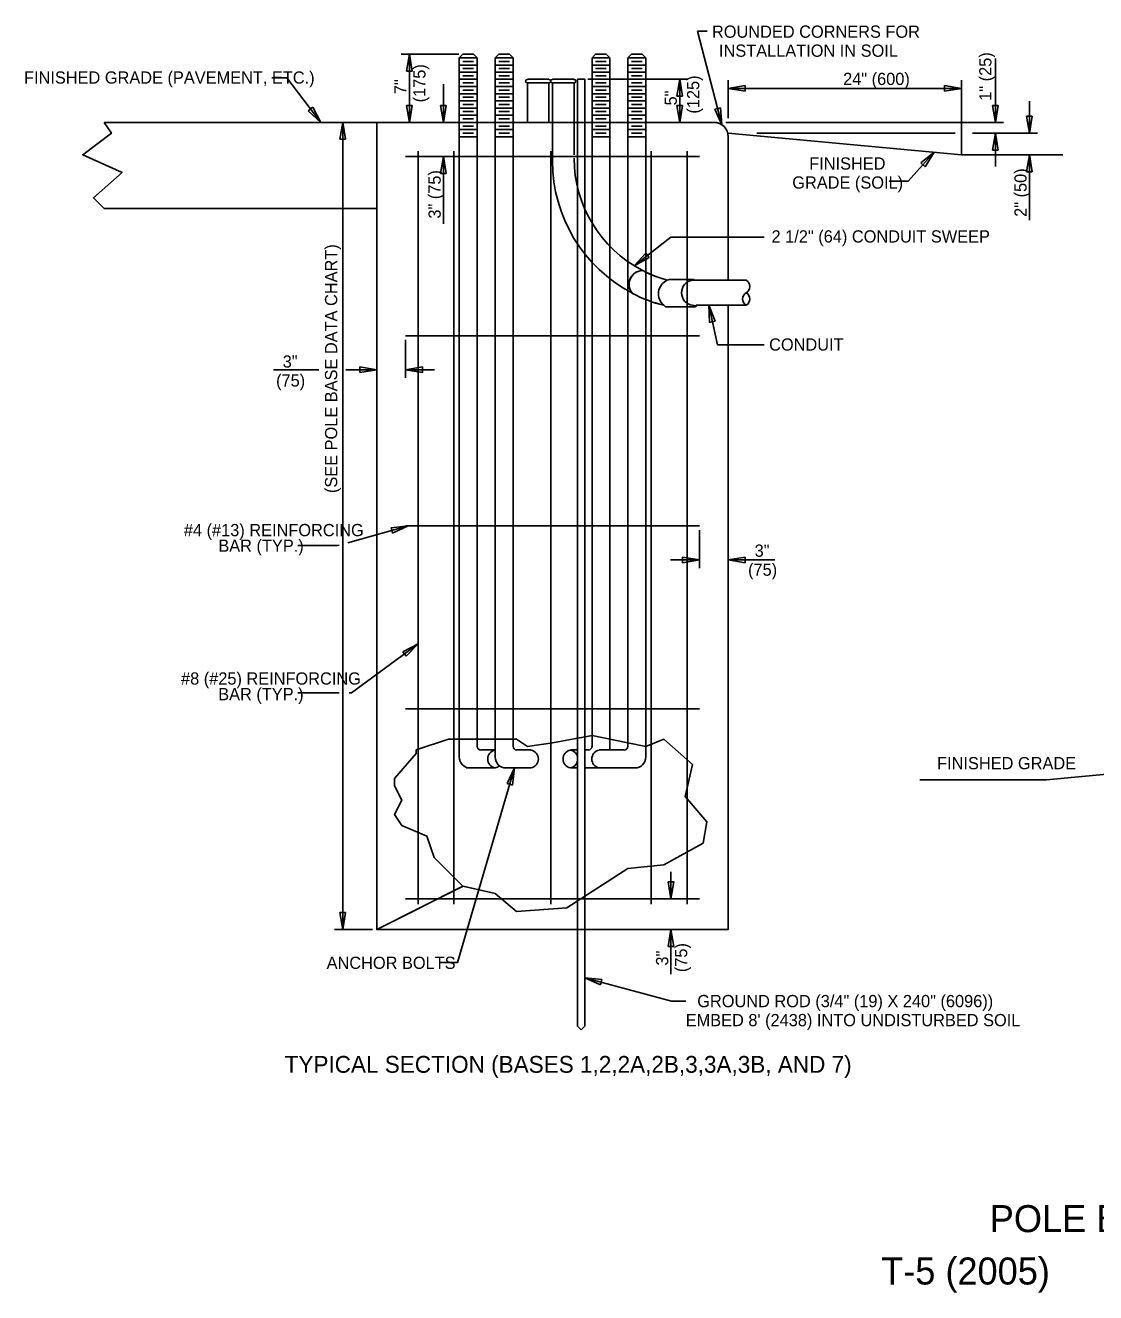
# Model space of a CAD drawing. Extents: x 1.4 to 16.3, y 0.2 to 10.3.
# Drawn here: x 1.4 to 9.29, y 0.55 to 9.89 of the extents above; entities that cross this region are included whole.
import ezdxf

# ---------------------------------------------------------------- set-up
doc = ezdxf.new("R2010")
doc.units = 0
for name, color, linetype in [('SD_P_Dimension Lines', 7, 'Continuous'), ('SD_P_Dimension Text', 7, 'Continuous'), ('SD_P_Frame', 7, 'Continuous'), ('SD_P_Prop Hidden Lines', 7, 'Continuous'), ('SD_P_Prop Object Lines', 7, 'Continuous'), ('SD_P_Shading', 7, 'Continuous'), ('SD_P_Subtitles', 7, 'Continuous'), ('SD_X_Exist Object Lines', 7, 'Continuous')]:
    doc.layers.add(name, color=color, linetype=linetype)

msp = doc.modelspace()

# ---------------------------------------------------------------- linework, layer by layer
at = {"layer": 'SD_P_Dimension Lines'}
for p, q in [((6.425, 9.842), (6.353, 9.842)), ((6.353, 9.842), (6.533, 9.153)), ((4.596, 9.672), (4.173, 9.672)), ((4.233, 9.672), (4.212, 9.547)), ((4.233, 9.171), (4.233, 9.672)), ((4.254, 9.547), (4.233, 9.672)), ((8.547, 9.171), (8.547, 9.641)), ((4.212, 9.547), (4.254, 9.547)), ((3.219, 9.498), (3.329, 9.498)), ((3.329, 9.498), (3.581, 9.171)), ((4.483, 9.171), (4.483, 9.452)), ((5.546, 9.488), (6.283, 9.488)), ((6.223, 9.488), (6.202, 9.363)), ((6.223, 9.171), (6.223, 9.488)), ((6.244, 9.363), (6.223, 9.488)), ((6.58, 9.481), (6.58, 9.201)), ((6.705, 9.442), (6.58, 9.421)), ((6.705, 9.4), (6.705, 9.442)), ((8.297, 9.421), (8.172, 9.442)), ((8.172, 9.442), (8.172, 9.4)), ((8.297, 8.932), (8.297, 9.481)), ((6.202, 9.363), (6.244, 9.363)), ((6.58, 9.421), (6.705, 9.4)), ((6.58, 9.421), (8.297, 9.421)), ((8.172, 9.4), (8.297, 9.421)), ((3.521, 9.283), (3.488, 9.257)), ((3.488, 9.257), (3.581, 9.171)), ((3.581, 9.171), (3.521, 9.283)), ((4.212, 9.296), (4.233, 9.171)), ((4.254, 9.296), (4.212, 9.296)), ((4.233, 9.171), (4.254, 9.296)), ((4.462, 9.296), (4.483, 9.171)), ((4.504, 9.296), (4.462, 9.296)), ((4.483, 9.171), (4.504, 9.296)), ((6.202, 9.296), (6.223, 9.171)), ((6.244, 9.296), (6.202, 9.296)), ((6.223, 9.171), (6.244, 9.296)), ((6.522, 9.279), (6.481, 9.269)), ((6.481, 9.269), (6.533, 9.153)), ((6.533, 9.153), (6.522, 9.279)), ((8.526, 9.296), (8.547, 9.171)), ((8.568, 9.296), (8.526, 9.296)), ((8.547, 9.171), (8.568, 9.296)), ((8.797, 9.091), (8.797, 9.328)), ((3.742, 9.171), (3.721, 9.046)), ((3.742, 9.171), (3.742, 3.228)), ((3.763, 9.046), (3.742, 9.171)), ((6.563, 9.171), (8.607, 9.171)), ((8.776, 9.216), (8.797, 9.091)), ((8.818, 9.216), (8.776, 9.216)), ((8.797, 9.091), (8.818, 9.216)), ((6.79, 9.091), (8.251, 9.091)), ((8.379, 9.091), (8.857, 9.091)), ((8.547, 9.091), (8.526, 8.966)), ((8.547, 8.845), (8.547, 9.091)), ((8.568, 8.966), (8.547, 9.091)), ((3.721, 9.046), (3.763, 9.046)), ((8.526, 8.966), (8.568, 8.966)), ((4.483, 8.92), (4.462, 8.795)), ((4.504, 8.795), (4.483, 8.92)), ((4.483, 8.92), (4.483, 8.424)), ((7.906, 8.739), (8.097, 8.951)), ((8.097, 8.951), (7.998, 8.872)), ((7.998, 8.872), (8.029, 8.844)), ((8.029, 8.844), (8.097, 8.951)), ((8.797, 8.932), (8.776, 8.807)), ((8.797, 8.45), (8.797, 8.932)), ((8.818, 8.807), (8.797, 8.932)), ((4.462, 8.795), (4.504, 8.795)), ((8.776, 8.807), (8.818, 8.807)), ((7.764, 8.739), (7.906, 8.739)), ((6.158, 8.326), (5.887, 8.115)), ((6.844, 8.326), (6.158, 8.326)), ((5.973, 8.208), (5.887, 8.115)), ((5.887, 8.115), (5.999, 8.175)), ((5.999, 8.175), (5.973, 8.208)), ((6.501, 7.533), (6.436, 7.824)), ((6.484, 7.707), (6.436, 7.824)), ((6.436, 7.824), (6.443, 7.697)), ((6.443, 7.697), (6.484, 7.707)), ((4.203, 7.569), (4.203, 7.289)), ((6.844, 7.533), (6.501, 7.533)), ((3.566, 7.349), (3.231, 7.349)), ((3.992, 7.349), (3.7636, 7.349)), ((3.992, 7.349), (3.867, 7.37)), ((3.867, 7.37), (3.867, 7.328)), ((3.867, 7.328), (3.992, 7.349)), ((4.328, 7.37), (4.203, 7.349)), ((4.203, 7.349), (4.418, 7.349)), ((4.203, 7.349), (4.328, 7.328)), ((4.328, 7.328), (4.328, 7.37)), ((3.778, 6.0751), (4.224, 6.199)), ((4.224, 6.199), (4.098, 6.186)), ((4.098, 6.186), (4.109, 6.145)), ((4.109, 6.145), (4.224, 6.199)), ((6.369, 6.169), (6.369, 5.889)), ((3.411, 6.054), (3.702, 6.054)), ((3.702, 6.054), (3.7142, 6.0574)), ((6.369, 5.949), (6.154, 5.949)), ((6.244, 5.97), (6.369, 5.949)), ((6.244, 5.928), (6.244, 5.97)), ((6.369, 5.949), (6.244, 5.928)), ((6.58, 5.949), (6.705, 5.97)), ((6.58, 5.949), (6.922, 5.949)), ((6.705, 5.928), (6.58, 5.949)), ((6.705, 5.97), (6.705, 5.928)), ((3.807, 4.971), (4.296, 5.33)), ((4.296, 5.33), (4.183, 5.273)), ((4.208, 5.239), (4.296, 5.33)), ((4.183, 5.273), (4.208, 5.239)), ((3.411, 4.971), (3.7143, 4.971)), ((3.788, 4.971), (3.807, 4.971)), ((4.587, 2.984), (5.007, 4.417)), ((5.007, 4.417), (4.952, 4.303)), ((4.992, 4.291), (5.007, 4.417)), ((4.952, 4.303), (4.992, 4.291)), ((6.158, 3.453), (6.158, 3.651)), ((6.137, 3.578), (6.158, 3.453)), ((6.179, 3.578), (6.137, 3.578)), ((6.158, 3.453), (6.179, 3.578)), ((3.721, 3.353), (3.742, 3.228)), ((3.763, 3.353), (3.721, 3.353)), ((3.742, 3.228), (3.763, 3.353)), ((3.962, 3.228), (3.682, 3.228)), ((6.158, 3.228), (6.137, 3.103)), ((6.158, 3.228), (6.158, 2.899)), ((6.179, 3.103), (6.158, 3.228)), ((6.137, 3.103), (6.179, 3.103)), ((4.587, 2.984), (4.455, 2.984)), ((6.162, 2.699), (5.524, 2.872)), ((5.65, 2.86), (5.524, 2.872)), ((5.524, 2.872), (5.639, 2.819)), ((5.639, 2.819), (5.65, 2.86)), ((6.268, 2.699), (6.162, 2.699))]:
    msp.add_line(p, q, dxfattribs=at)
at = {"layer": 'SD_P_Prop Hidden Lines'}
for p, q in [((4.6, 4.628), (4.6, 9.171)), ((4.732, 4.628), (4.732, 9.171)), ((4.864, 4.628), (4.864, 9.171)), ((4.996, 4.628), (4.996, 9.171)), ((5.286, 9.171), (5.286, 8.886)), ((5.445, 9.171), (5.445, 8.933)), ((5.471, 4.636), (5.471, 9.171)), ((5.524, 4.645), (5.524, 9.171)), ((5.577, 4.655), (5.577, 9.171)), ((5.709, 4.628), (5.709, 9.171)), ((5.841, 4.602), (5.841, 9.171)), ((5.973, 4.575), (5.973, 9.171)), ((4.6, 9.118), (4.732, 9.118)), ((4.6, 9.065), (4.732, 9.065)), ((4.626, 9.144), (4.705, 9.144)), ((4.626, 9.091), (4.705, 9.091)), ((4.864, 9.118), (4.996, 9.118)), ((4.864, 9.065), (4.996, 9.065)), ((4.89, 9.144), (4.969, 9.144)), ((4.89, 9.091), (4.969, 9.091)), ((5.577, 9.118), (5.709, 9.118)), ((5.577, 9.065), (5.709, 9.065)), ((5.603, 9.144), (5.682, 9.144)), ((5.603, 9.091), (5.682, 9.091)), ((5.841, 9.118), (5.973, 9.118)), ((5.841, 9.065), (5.973, 9.065)), ((5.867, 9.144), (5.947, 9.144)), ((5.867, 9.091), (5.947, 9.091)), ((4.732, 4.628), (4.732, 4.628)), ((5.524, 3.228), (5.524, 3.472)), ((5.471, 3.228), (5.471, 3.438))]:
    msp.add_line(p, q, dxfattribs=at)
for centre, radius, start, end in [((6.3859, 8.8855), 1.0999, 180, 242.26307), ((6.3802, 8.9104), 0.9354, 180.23342, 242.28452)]:
    msp.add_arc(centre, radius, start, end, dxfattribs=at)
at = {"layer": 'SD_P_Prop Object Lines'}
for p, q in [((4.6, 9.646), (4.626, 9.672)), ((4.6, 9.171), (4.6, 9.646)), ((4.6, 9.646), (4.732, 9.646)), ((4.626, 9.672), (4.705, 9.672)), ((4.705, 9.672), (4.732, 9.646)), ((4.732, 9.646), (4.732, 9.171)), ((4.864, 9.646), (4.89, 9.672)), ((4.864, 9.171), (4.864, 9.646)), ((4.864, 9.646), (4.996, 9.646)), ((4.89, 9.672), (4.969, 9.672)), ((4.969, 9.672), (4.996, 9.646)), ((4.996, 9.646), (4.996, 9.171)), ((5.577, 9.646), (5.603, 9.672)), ((5.577, 9.171), (5.577, 9.646)), ((5.577, 9.646), (5.709, 9.646)), ((5.603, 9.672), (5.682, 9.672)), ((5.682, 9.672), (5.709, 9.646)), ((5.709, 9.646), (5.709, 9.171)), ((5.841, 9.646), (5.867, 9.672)), ((5.841, 9.171), (5.841, 9.646)), ((5.841, 9.646), (5.973, 9.646)), ((5.867, 9.672), (5.947, 9.672)), ((5.947, 9.672), (5.973, 9.646)), ((5.973, 9.646), (5.973, 9.171)), ((4.6, 9.593), (4.732, 9.593)), ((4.6, 9.54), (4.732, 9.54)), ((4.864, 9.593), (4.996, 9.593)), ((4.864, 9.54), (4.996, 9.54)), ((5.577, 9.593), (5.709, 9.593)), ((5.577, 9.54), (5.709, 9.54)), ((5.841, 9.593), (5.973, 9.593)), ((5.841, 9.54), (5.973, 9.54)), ((4.6, 9.488), (4.732, 9.488)), ((4.6, 9.435), (4.732, 9.435)), ((4.864, 9.488), (4.996, 9.488)), ((4.864, 9.435), (4.996, 9.435)), ((5.26, 9.488), (5.101, 9.488)), ((5.26, 9.461), (5.101, 9.461)), ((5.101, 9.461), (5.101, 9.171)), ((5.26, 9.171), (5.26, 9.461)), ((5.286, 9.488), (5.445, 9.488)), ((5.286, 9.171), (5.286, 9.461)), ((5.286, 9.461), (5.445, 9.461)), ((5.445, 9.461), (5.445, 9.171)), ((5.471, 9.488), (5.524, 9.488)), ((5.471, 9.171), (5.471, 9.488)), ((5.524, 9.171), (5.524, 9.488)), ((5.577, 9.488), (5.709, 9.488)), ((5.577, 9.435), (5.709, 9.435)), ((5.841, 9.488), (5.973, 9.488)), ((5.841, 9.435), (5.973, 9.435)), ((4.6, 9.382), (4.732, 9.382)), ((4.864, 9.382), (4.996, 9.382)), ((5.577, 9.382), (5.709, 9.382)), ((5.841, 9.382), (5.973, 9.382)), ((4.6, 9.329), (4.732, 9.329)), ((4.6, 9.276), (4.732, 9.276)), ((4.864, 9.329), (4.996, 9.329)), ((4.864, 9.276), (4.996, 9.276)), ((5.577, 9.329), (5.709, 9.329)), ((5.577, 9.276), (5.709, 9.276)), ((5.841, 9.329), (5.973, 9.329)), ((5.841, 9.276), (5.973, 9.276)), ((4.6, 9.223), (4.732, 9.223)), ((4.6, 9.171), (4.732, 9.171)), ((4.864, 9.223), (4.996, 9.223)), ((4.864, 9.171), (4.996, 9.171)), ((5.577, 9.223), (5.709, 9.223)), ((5.577, 9.171), (5.709, 9.171)), ((5.841, 9.223), (5.973, 9.223)), ((5.841, 9.171), (5.973, 9.171)), ((6.58, 9.091), (8.297, 8.932)), ((4.203, 8.92), (6.369, 8.92)), ((4.296, 3.413), (4.296, 8.959)), ((4.56, 3.413), (4.56, 8.959)), ((5.273, 3.413), (5.273, 8.959)), ((6.013, 3.413), (6.013, 8.959)), ((6.277, 3.413), (6.277, 8.959)), ((8.297, 8.932), (9.043, 8.932)), ((6.131, 8.009), (6.147, 8.014)), ((6.147, 8.014), (6.329, 8.014)), ((6.329, 8.009), (6.314, 8.009)), ((6.316, 8.009), (6.712, 8.009)), ((6.329, 8.014), (6.329, 8.009)), ((6.105, 7.824), (6.118, 7.813)), ((6.118, 7.813), (6.34, 7.813)), ((6.345, 7.821), (6.316, 7.824)), ((6.34, 7.813), (6.345, 7.821)), ((6.343, 7.824), (6.712, 7.824)), ((4.203, 7.599), (6.369, 7.599)), ((4.203, 6.199), (6.369, 6.199)), ((4.203, 4.853), (6.369, 4.853)), ((4.6, 4.628), (4.6, 4.496)), ((4.732, 4.628), (4.732, 4.575)), ((4.864, 4.628), (4.864, 4.496)), ((4.996, 4.628), (4.996, 4.575)), ((5.471, 3.438), (5.471, 4.636)), ((5.524, 3.472), (5.524, 4.645)), ((5.577, 4.655), (5.577, 4.575)), ((5.709, 4.628), (5.709, 4.549)), ((5.841, 4.602), (5.841, 4.575)), ((5.973, 4.575), (5.973, 4.496)), ((4.758, 4.549), (4.864, 4.549)), ((5.128, 4.549), (5.022, 4.549)), ((5.471, 4.549), (5.418, 4.549)), ((5.55, 4.549), (5.524, 4.549)), ((5.814, 4.549), (5.63, 4.549)), ((10.64, 4.488), (8.923, 4.329)), ((4.864, 4.417), (4.65, 4.417)), ((4.864, 4.417), (4.679, 4.417)), ((4.943, 4.417), (5.128, 4.417)), ((5.418, 4.417), (5.471, 4.417)), ((5.524, 4.417), (5.63, 4.417)), ((5.63, 4.417), (5.894, 4.417)), ((8.923, 4.329), (7.99, 4.329)), ((4.203, 3.453), (6.369, 3.453)), ((3.992, 3.228), (3.99, 3.228)), ((3.992, 3.228), (3.99, 3.228)), ((5.471, 2.515), (5.471, 3.228)), ((5.524, 2.515), (5.524, 3.228)), ((5.471, 2.515), (5.498, 2.489)), ((5.498, 2.489), (5.524, 2.515))]:
    msp.add_line(p, q, dxfattribs=at)
for points in [[(1.985, 9.171), (3.992, 9.171), (3.992, 8.537), (1.985, 8.537), (1.906, 8.616), (2.117, 8.801), (1.827, 8.933), (2.038, 9.091)], [(4.124, 4.285), (4.124, 4.338), (4.283, 4.523), (4.283, 4.549), (4.52, 4.628), (5.022, 4.628), (5.101, 4.575), (5.286, 4.602), (5.577, 4.655), (5.841, 4.602), (5.973, 4.575), (6.105, 4.628), (6.316, 4.443), (6.263, 4.206), (6.422, 4.021), (6.395, 3.862), (6.105, 3.704), (5.841, 3.677), (5.392, 3.387), (5.022, 3.36), (4.864, 3.493), (4.626, 3.545), (4.415, 3.757), (4.362, 3.915), (4.177, 3.994), (4.124, 4.074), (4.177, 4.179)]]:
    msp.add_lwpolyline(points, close=True, dxfattribs=at)
for points in [[(6.475, 9.171), (3.992, 9.171), (3.992, 3.228), (6.58, 3.228), (6.58, 7.824)], [(6.58, 8.009), (6.58, 9.065)]]:
    msp.add_lwpolyline(points, dxfattribs=at)
for centre, radius, start, end in [((5.1014, 9.4744), 0.0132, 90, 270), ((5.2599, 9.4744), 0.0132, 270, 90), ((5.2863, 9.4744), 0.0132, 90, 270), ((5.4447, 9.4744), 0.0132, 270, 90), ((6.4747, 9.065), 0.1056, 0, 90), ((5.9519, 7.9779), 0.1021, 90.02658, 219.04674), ((6.3802, 8.9104), 0.9354, 242.64518, 254.5773), ((6.176, 7.9079), 0.1102, 113.91341, 229.82638), ((6.3295, 7.9162), 0.0934, 98.1301, 261.8699), ((6.6852, 7.9624), 0.0536, 300.47985, 59.52015), ((6.365, 8.8517), 1.0603, 242.4315, 255.80401), ((6.7396, 7.87), 0.0536, 120.47985, 239.52015), ((6.6852, 7.87), 0.0536, 300.47985, 59.52015), ((4.7581, 4.5753), 0.0264, 180, 270), ((5.0222, 4.5753), 0.0264, 180, 270), ((5.5504, 4.5753), 0.0264, 270, 0), ((5.8145, 4.5753), 0.0264, 270, 360), ((4.6792, 4.4962), 0.0792, 180, 270), ((4.8769, 4.4829), 0.0673, 101.30993, 258.69007), ((4.9432, 4.4962), 0.0792, 180, 270), ((5.1146, 4.4829), 0.0673, 281.30993, 78.69007), ((5.4315, 4.4829), 0.0673, 101.30993, 258.69007), ((5.4051, 4.4829), 0.0673, 11.29847, 78.69007), ((5.6428, 4.4829), 0.0673, 101.30993, 258.69007), ((5.8938, 4.4962), 0.0792, 270, 0), ((4.8505, 4.4829), 0.0673, 281.30993, 311.82017), ((5.4051, 4.4829), 0.0673, 281.30993, 348.70153)]:
    msp.add_arc(centre, radius, start, end, dxfattribs=at)
at = {"layer": 'SD_P_Shading'}
for p, q in [((3.992, 9.171), (6.475, 9.171)), ((3.992, 3.228), (3.992, 9.171)), ((6.58, 9.065), (6.58, 8.009)), ((6.147, 8.014), (6.131, 8.009)), ((6.329, 8.014), (6.147, 8.014)), ((6.58, 8.009), (6.329, 8.009)), ((6.105, 7.824), (6.118, 7.813)), ((6.118, 7.813), (6.34, 7.813)), ((6.34, 7.813), (6.347, 7.824)), ((6.347, 7.824), (6.58, 7.824)), ((6.58, 7.824), (6.58, 3.228)), ((3.992, 3.228), (4.628, 3.546)), ((4.626, 3.545), (3.992, 3.228)), ((6.58, 3.228), (3.992, 3.228))]:
    msp.add_line(p, q, dxfattribs=at)
msp.add_lwpolyline([(4.628, 3.546), (4.864, 3.493), (5.022, 3.36), (5.392, 3.387), (5.841, 3.677), (6.105, 3.704), (6.395, 3.862), (6.422, 4.021), (6.263, 4.206), (6.316, 4.443), (6.105, 4.628), (5.973, 4.575), (5.841, 4.602), (5.577, 4.655), (5.286, 4.602), (5.101, 4.575), (5.022, 4.628), (4.52, 4.628), (4.283, 4.549), (4.283, 4.523), (4.124, 4.338), (4.124, 4.285), (4.177, 4.179), (4.124, 4.074), (4.177, 3.994), (4.362, 3.915), (4.415, 3.757), (4.626, 3.545)], dxfattribs=at)
for centre, radius, start, end in [((6.4742, 9.0652), 0.1058, 359.91513, 89.54179), ((5.9519, 7.9779), 0.1021, 91.25124, 220.18606), ((6.3802, 8.9104), 0.9354, 242.59653, 254.52418), ((6.365, 8.8517), 1.0603, 242.4061, 255.82806)]:
    msp.add_arc(centre, radius, start, end, dxfattribs=at)
at = {"layer": 'SD_X_Exist Object Lines'}
for p, q in [((4.626, 9.62), (4.705, 9.62)), ((4.89, 9.62), (4.969, 9.62)), ((5.603, 9.62), (5.682, 9.62)), ((5.867, 9.62), (5.947, 9.62)), ((4.626, 9.567), (4.705, 9.567)), ((4.89, 9.567), (4.969, 9.567)), ((5.603, 9.567), (5.682, 9.567)), ((5.867, 9.567), (5.947, 9.567)), ((4.626, 9.514), (4.705, 9.514)), ((4.626, 9.461), (4.705, 9.461)), ((4.89, 9.514), (4.969, 9.514)), ((4.89, 9.461), (4.969, 9.461)), ((5.603, 9.514), (5.682, 9.514)), ((5.603, 9.461), (5.682, 9.461)), ((5.867, 9.514), (5.947, 9.514)), ((5.867, 9.461), (5.947, 9.461)), ((4.626, 9.408), (4.705, 9.408)), ((4.626, 9.356), (4.705, 9.356)), ((4.89, 9.408), (4.969, 9.408)), ((4.89, 9.356), (4.969, 9.356)), ((5.603, 9.408), (5.682, 9.408)), ((5.603, 9.356), (5.682, 9.356)), ((5.867, 9.408), (5.947, 9.408)), ((5.867, 9.356), (5.947, 9.356)), ((4.626, 9.303), (4.705, 9.303)), ((4.626, 9.25), (4.705, 9.25)), ((4.89, 9.303), (4.969, 9.303)), ((4.89, 9.25), (4.969, 9.25)), ((5.603, 9.303), (5.682, 9.303)), ((5.603, 9.25), (5.682, 9.25)), ((5.867, 9.303), (5.947, 9.303)), ((5.867, 9.25), (5.947, 9.25)), ((4.626, 9.197), (4.705, 9.197)), ((4.89, 9.197), (4.969, 9.197)), ((5.603, 9.197), (5.682, 9.197)), ((5.867, 9.197), (5.947, 9.197))]:
    msp.add_line(p, q, dxfattribs=at)

# ---------------------------------------------------------------- texts
at = {"layer": 'SD_P_Dimension Text'}
for s, p in [('ROUNDED CORNERS FOR', (6.4604, 9.794)), ('INSTALLATION IN SOIL', (6.5119, 9.654)), ('FINISHED GRADE (PAVEMENT, ETC.)', (1.395, 9.456)), ('24" (600)', (7.426, 9.446)), ('FINISHED', (7.1763, 8.823)), ('GRADE (SOIL)', (7.0515, 8.683)), ('2 1/2" (64) CONDUIT SWEEP', (6.899, 8.286)), ('CONDUIT', (6.881, 7.49)), ('3"', (3.2995, 7.365)), ('(75)', (3.251, 7.225)), ('#4 (#13) REINFORCING', (2.5721, 6.1235)), ('BAR (TYP.)', (2.8259, 6.0085)), ('3"', (6.7745, 5.972)), ('(75)', (6.726, 5.832)), ('#8 (#25) REINFORCING', (2.5512, 5.0305)), ('BAR (TYP.)', (2.8249, 4.9155)), ('FINISHED GRADE', (8.118, 4.407)), ('ANCHOR BOLTS', (3.623, 2.937)), ('GROUND ROD (3/4" (19) X 240" (6096))', (6.3519, 2.655)), ("EMBED 8' (2438) INTO UNDISTURBED SOIL", (6.2668, 2.515))]:
    msp.add_text(s, height=0.09, dxfattribs=at).set_placement(p)
for s, p in [('1" (25)', (8.518, 9.33)), ('(175)', (4.351, 9.3184)), ('7"', (4.211, 9.3785)), ('(125)', (6.3665, 9.2354)), ('5"', (6.2015, 9.2955)), ('3" (75)', (4.463, 8.462)), ('2" (50)', (8.777, 8.475)), ('(SEE POLE BASE DATA CHART)', (3.701, 6.441)), ('(75)', (6.278, 2.913)), ('3"', (6.138, 2.9615))]:
    msp.add_text(s, height=0.09, rotation=90, dxfattribs=at).set_placement(p)
at = {"layer": 'SD_P_Frame'}
for s, p in [('POLE BASES', (8.5056, 0.9984)), ('T-5 (2005)', (7.706, 0.6127))]:
    msp.add_text(s, height=0.199, dxfattribs=at).set_placement(p)
at = {"layer": 'SD_P_Subtitles'}
msp.add_text('TYPICAL SECTION (BASES 1,2,2A,2B,3,3A,3B, AND 7)', height=0.124002, dxfattribs=at).set_placement((3.314, 2.172))

doc.saveas('drawing.dxf')
